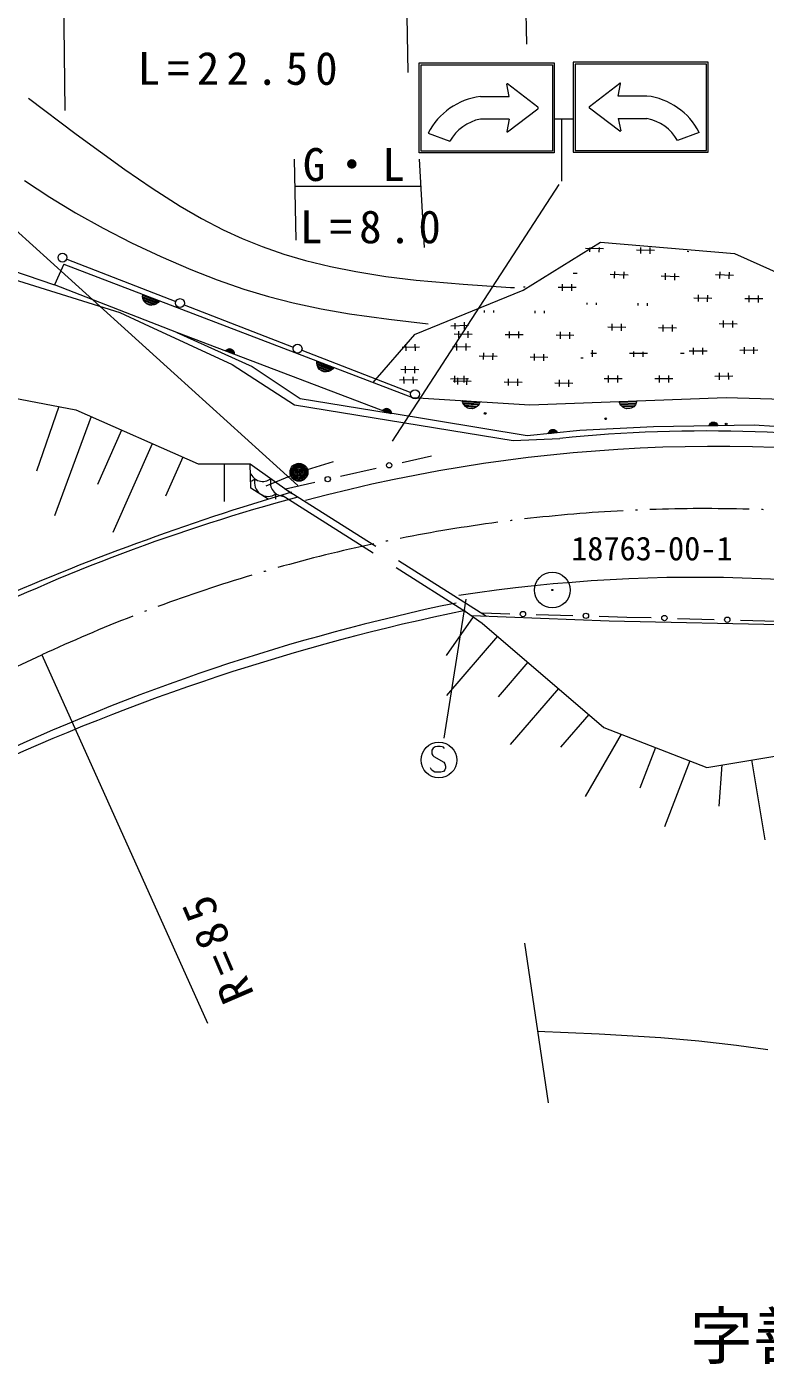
# Model space of a CAD drawing. Units: millimetres, scale not verified. Extents: x -10028 to 629972, y -208161 to 151839.
# Drawn here: x 329352 to 370412, y 38400 to 112763 of the extents above; entities that cross this region are included whole.
import ezdxf
from ezdxf.enums import TextEntityAlignment as Align

# ---------------------------------------------------------------- set-up
doc = ezdxf.new("R2010")
doc.units = ezdxf.units.MM
doc.header["$LTSCALE"] = 1000
doc.linetypes.add('DASHED', pattern=[7.5, 6, -1.5])
doc.linetypes.add('LONG_DASHED_DOTTED', pattern=[15.25, 12, -1.5, 0.25, -1.5])
doc.layers.add('S-BGD', color=7, linetype='Continuous', lineweight=13)
doc.styles.add('ＭＳ ゴシック', font='')
doc.styles.get('ＭＳ ゴシック').set_extended_font_data('MS Gothic')

# ---------------------------------------------------------------- blocks, each defined once
blk = doc.blocks.new('BUHIN1')
at = {"color": 7, "linetype": 'Continuous', "lineweight": 13}
for radius in [0.995, 0.03]:
    blk.add_circle((0, 0), radius, dxfattribs=at)

msp = doc.modelspace()

# ---------------------------------------------------------------- linework, layer by layer
at = {"layer": 'S-BGD'}
for p, q in [((331380, 115538), (331475, 108114)), ((350452, 115538), (350537, 110221)), ((357058, 115096), (357146, 111793)), ((351175, 105752), (351175, 110752)), ((351175, 110752), (358675, 110752)), ((351275, 105852), (351275, 110652)), ((351275, 110652), (358575, 110652)), ((358575, 110652), (358575, 105852)), ((358675, 110752), (358675, 105752)), ((367237, 110786), (359737, 110786)), ((359737, 110786), (359737, 105786)), ((367137, 110686), (359837, 110686)), ((359837, 110686), (359837, 105886)), ((367137, 105886), (367137, 110686)), ((367237, 105786), (367237, 110786)), ((356175, 108877), (356039, 109562)), ((357774, 108286), (356078, 109586)), ((360638, 108320), (362334, 109621)), ((362237, 108911), (362373, 109596)), ((329441, 108789), (332099, 106790)), ((354575, 108877), (356175, 108877)), ((363837, 108911), (362237, 108911)), ((356078, 106917), (357773, 108207)), ((362334, 106951), (360639, 108241)), ((344428, 87258), (322080, 107478)), ((356175, 107627), (354575, 107627)), ((356175, 107627), (356038, 106942)), ((359737, 107624), (358675, 107624)), ((359087, 107624), (359087, 104182)), ((362237, 107661), (363837, 107661)), ((362237, 107661), (362374, 106976)), ((332099, 106790), (334806, 104830)), ((351675, 106852), (352875, 106402)), ((366737, 106886), (365537, 106436)), ((358675, 105752), (351175, 105752)), ((358575, 105852), (351275, 105852)), ((359737, 105786), (367237, 105786)), ((359837, 105886), (367137, 105886)), ((344219, 105405), (344317, 100891)), ((351171, 105405), (351440, 100490)), ((329232, 104212), (330635, 103293)), ((334806, 104830), (336331, 103787)), ((336331, 103787), (337888, 102794)), ((344251, 103900), (351254, 103900)), ((349682, 89725), (358948, 103997)), ((330635, 103293), (332070, 102424)), ((337888, 102794), (339065, 102109)), ((332070, 102424), (333607, 101566)), ((339065, 102109), (340269, 101478)), ((333607, 101566), (335182, 100756)), ((340269, 101478), (341337, 100983)), ((335182, 100756), (336812, 99984)), ((341337, 100983), (342438, 100540)), ((342438, 100540), (343637, 100127)), ((356947, 98125), (361248, 100795)), ((361422, 100407), (360422, 100439)), ((360666, 100241), (360674, 100491)), ((361174, 100490), (361166, 100225)), ((361248, 100795), (368712, 100152)), ((363493, 100151), (363504, 100484)), ((364004, 100482), (363993, 100135)), ((331572, 99838), (337640, 97486)), ((336812, 99984), (338469, 99266)), ((343637, 100127), (344857, 99770)), ((344857, 99770), (346241, 99433)), ((364249, 100317), (363249, 100349)), ((366162, 100255), (366076, 100258)), ((368712, 100152), (374001, 97779)), ((327727, 99483), (330890, 98416)), ((331422, 99559), (330890, 98416)), ((331422, 99559), (350799, 92144)), ((338469, 99266), (339935, 98692)), ((346241, 99433), (347651, 99151)), ((347651, 99151), (349320, 98886)), ((359963, 99039), (359735, 99046)), ((362790, 98948), (361790, 98980)), ((362034, 98783), (362046, 99157)), ((362546, 99141), (362534, 98767)), ((364861, 98692), (364873, 99067)), ((365373, 99051), (365361, 98676)), ((368642, 98929), (367642, 98961)), ((367886, 98763), (367898, 99138)), ((368398, 99122), (368386, 98747)), ((328597, 98732), (334529, 96873)), ((337692, 95766), (330890, 98416)), ((339935, 98692), (341428, 98172)), ((341428, 98172), (342786, 97760)), ((349320, 98886), (351003, 98679)), ((351003, 98679), (353622, 98447)), ((353622, 98447), (356250, 98274)), ((356250, 98274), (356360, 98267)), ((356360, 98267), (356479, 98260)), ((357065, 98281), (356977, 98281)), ((359893, 98267), (358893, 98272)), ((359142, 98080), (359144, 98455)), ((359644, 98453), (359642, 98078)), ((365617, 98858), (364617, 98890)), ((335793, 97763), (335799, 97884)), ((335814, 97650), (335793, 97763)), ((335799, 97884), (336733, 97526)), ((336688, 97477), (335800, 97816)), ((335801, 97749), (336642, 97428)), ((335866, 97513), (335814, 97650)), ((336585, 97383), (335816, 97677)), ((335836, 97602), (336516, 97342)), ((335948, 97418), (335866, 97513)), ((336437, 97305), (335872, 97521)), ((336044, 97341), (335948, 97418)), ((335960, 97421), (336307, 97288)), ((336655, 97433), (336566, 97363)), ((336733, 97526), (336655, 97433)), ((342786, 97760), (344168, 97404)), ((350917, 95654), (356947, 98125)), ((360516, 97313), (360517, 97417)), ((367444, 97660), (366444, 97672)), ((366692, 97479), (366696, 97854)), ((367196, 97848), (367192, 97473)), ((370272, 97627), (369272, 97639)), ((369520, 97446), (369524, 97821)), ((370024, 97815), (370020, 97440)), ((334529, 96873), (335873, 96241)), ((336189, 97285), (336044, 97341)), ((336312, 97278), (336189, 97285)), ((336436, 97295), (336312, 97278)), ((336566, 97363), (336436, 97295)), ((338106, 97306), (344174, 94954)), ((344168, 97404), (345720, 97077)), ((345720, 97077), (347295, 96806)), ((347295, 96806), (349477, 96502)), ((354798, 96872), (354799, 96994)), ((355299, 96989), (355298, 96868)), ((357626, 96845), (357628, 96967)), ((358127, 96963), (358126, 96841)), ((361017, 97414), (361015, 97304)), ((363343, 97260), (363346, 97400)), ((363846, 97397), (363843, 97251)), ((335873, 96241), (340777, 93987)), ((349477, 96502), (351678, 96239)), ((353922, 96156), (352922, 96121)), ((353179, 95940), (353167, 96287)), ((353666, 96332), (353679, 95957)), ((362656, 96049), (361657, 96067)), ((361903, 95873), (361910, 96248)), ((362410, 96238), (362403, 95864)), ((365484, 95996), (364485, 96015)), ((364731, 95820), (364738, 96195)), ((365238, 96186), (365231, 95811)), ((368842, 96229), (367842, 96241)), ((368090, 96048), (368094, 96423)), ((368594, 96417), (368589, 96042)), ((349455, 91298), (337692, 95766)), ((337692, 95766), (341884, 93868)), ((350917, 95654), (348596, 92987)), ((354122, 95654), (353123, 95664)), ((353370, 95472), (353374, 95847)), ((353874, 95842), (353870, 95467)), ((356950, 95628), (355951, 95637)), ((356199, 95445), (356202, 95820)), ((356702, 95815), (356699, 95440)), ((359779, 95601), (358779, 95610)), ((359027, 95418), (359031, 95793)), ((359531, 95788), (359527, 95413)), ((340417, 94731), (340457, 94777)), ((340885, 94553), (340417, 94731)), ((340440, 94756), (340884, 94587)), ((340457, 94777), (340501, 94813)), ((340884, 94621), (340463, 94780)), ((340492, 94803), (340876, 94657)), ((340501, 94813), (340566, 94847)), ((340866, 94694), (340526, 94823)), ((340565, 94842), (340848, 94734)), ((340566, 94847), (340628, 94855)), ((340628, 94855), (340690, 94852)), ((340804, 94784), (340630, 94851)), ((340690, 94852), (340762, 94825)), ((340762, 94825), (340810, 94786)), ((340810, 94786), (340851, 94739)), ((340851, 94739), (340877, 94670)), ((340877, 94670), (340888, 94614)), ((340888, 94614), (340885, 94553)), ((344640, 94773), (350708, 92421)), ((351188, 94941), (350228, 94933)), ((350440, 94745), (350437, 95120)), ((350937, 95124), (350940, 94749)), ((354017, 94963), (353017, 94955)), ((353268, 94767), (353265, 95142)), ((353765, 95146), (353768, 94771)), ((355504, 94430), (354505, 94448)), ((354751, 94254), (354758, 94629)), ((355258, 94619), (355251, 94244)), ((357579, 94201), (357586, 94576)), ((358086, 94566), (358079, 94192)), ((361036, 94597), (360716, 94597)), ((360786, 94781), (360786, 94407)), ((363864, 94597), (362864, 94597)), ((363114, 94407), (363114, 94712)), ((363614, 94697), (363614, 94407)), ((365896, 94597), (365693, 94597)), ((367178, 94734), (366178, 94720)), ((366431, 94533), (366426, 94908)), ((366926, 94915), (366931, 94540)), ((370006, 94773), (369006, 94759)), ((369259, 94573), (369254, 94948)), ((369754, 94955), (369759, 94580)), ((340777, 93987), (344240, 91733)), ((341884, 93868), (344551, 92088)), ((345482, 94056), (345488, 94176)), ((345503, 93943), (345482, 94056)), ((345488, 94176), (346422, 93819)), ((346376, 93770), (345489, 94109)), ((345490, 94042), (346330, 93720)), ((345555, 93806), (345503, 93943)), ((346273, 93675), (345505, 93969)), ((345525, 93895), (346204, 93635)), ((345636, 93710), (345555, 93806)), ((346126, 93598), (345561, 93814)), ((345732, 93633), (345636, 93710)), ((345648, 93714), (345996, 93581)), ((346343, 93726), (346255, 93655)), ((346422, 93819), (346343, 93726)), ((351157, 93695), (350157, 93700)), ((350406, 93509), (350408, 93884)), ((350908, 93881), (350906, 93506)), ((358332, 94377), (357333, 94396)), ((360289, 94340), (360161, 94343)), ((345877, 93578), (345732, 93633)), ((346000, 93571), (345877, 93578)), ((346124, 93588), (346000, 93571)), ((346255, 93655), (346124, 93588)), ((351078, 93126), (350079, 93106)), ((350332, 92921), (350325, 93296)), ((350825, 93306), (350832, 92931)), ((353906, 93183), (352906, 93163)), ((354064, 93042), (353064, 93061)), ((353160, 92978), (353153, 93353)), ((353311, 92866), (353318, 93241)), ((353653, 93363), (353660, 92988)), ((353818, 93232), (353811, 92857)), ((356892, 92989), (355892, 93008)), ((356139, 92813), (356146, 93188)), ((356646, 93179), (356639, 92804)), ((359720, 92937), (358720, 92955)), ((358967, 92761), (358974, 93135)), ((359474, 93126), (359467, 92751)), ((362450, 93182), (361450, 93182)), ((361700, 92992), (361700, 93367)), ((362200, 93367), (362200, 92992)), ((365279, 93182), (364279, 93182)), ((364529, 92992), (364529, 93367)), ((365029, 93367), (365029, 92992)), ((368612, 93339), (367612, 93325)), ((367865, 93139), (367860, 93514)), ((368359, 93521), (368365, 93146)), ((326450, 92551), (332077, 91461)), ((331139, 91643), (329902, 88060)), ((344240, 91733), (356399, 89755)), ((344551, 92088), (349455, 91298)), ((349188, 91461), (349232, 91496)), ((349223, 91486), (349607, 91340)), ((349232, 91496), (349297, 91530)), ((349598, 91377), (349257, 91506)), ((349297, 91530), (349359, 91539)), ((349297, 91525), (349579, 91417)), ((349359, 91539), (349421, 91535)), ((349536, 91468), (349361, 91534)), ((349421, 91535), (349493, 91508)), ((349493, 91508), (349542, 91469)), ((349542, 91469), (349582, 91422)), ((350799, 92144), (357324, 91749)), ((353593, 91860), (353562, 91977)), ((353562, 91977), (354561, 91916)), ((354532, 91855), (353584, 91913)), ((353647, 91759), (353593, 91860)), ((353605, 91849), (354503, 91794)), ((354462, 91734), (353641, 91784)), ((353738, 91643), (353647, 91759)), ((353682, 91719), (354408, 91675)), ((353844, 91576), (353738, 91643)), ((354345, 91616), (353741, 91653)), ((353959, 91532), (353844, 91576)), ((353854, 91583), (354226, 91561)), ((354113, 91522), (353959, 91532)), ((354233, 91553), (354113, 91522)), ((354346, 91606), (354233, 91553)), ((354450, 91710), (354346, 91606)), ((354514, 91804), (354450, 91710)), ((354561, 91916), (354514, 91804)), ((357324, 91749), (368236, 92144)), ((362281, 91928), (363280, 91964)), ((362322, 91815), (362281, 91928)), ((363257, 91901), (362308, 91867)), ((362386, 91719), (362322, 91815)), ((362335, 91805), (363234, 91838)), ((363199, 91774), (362377, 91744)), ((362487, 91613), (362386, 91719)), ((362425, 91683), (363152, 91710)), ((362599, 91557), (362487, 91613)), ((363094, 91645), (362489, 91623)), ((362718, 91524), (362599, 91557)), ((362609, 91565), (362981, 91578)), ((362873, 91529), (362718, 91524)), ((362989, 91571), (362873, 91529)), ((363097, 91635), (362989, 91571)), ((363190, 91749), (363097, 91635)), ((363244, 91848), (363190, 91749)), ((363280, 91964), (363244, 91848)), ((368236, 92144), (384198, 91699)), ((332927, 91085), (330890, 85569)), ((332077, 91461), (338879, 88456)), ((349149, 91414), (349188, 91461)), ((349616, 91236), (349149, 91414)), ((349172, 91439), (349616, 91270)), ((349615, 91304), (349194, 91463)), ((357183, 90019), (349455, 91298)), ((349582, 91422), (349608, 91353)), ((349608, 91353), (349619, 91297)), ((349619, 91297), (349616, 91236)), ((367326, 90674), (367373, 90730)), ((367373, 90730), (367428, 90761)), ((367375, 90725), (367677, 90731)), ((367428, 90761), (367486, 90781)), ((367618, 90761), (367432, 90758)), ((367486, 90781), (367564, 90782)), ((367564, 90782), (367623, 90765)), ((367623, 90765), (367678, 90736)), ((367678, 90736), (367728, 90682)), ((334627, 90334), (333294, 87316)), ((360099, 90315), (357183, 90019)), ((358354, 90138), (358368, 90197)), ((358851, 90188), (358354, 90138)), ((358363, 90170), (358835, 90218)), ((358368, 90197), (358391, 90248)), ((358820, 90248), (358372, 90202)), ((358388, 90235), (358797, 90277)), ((358391, 90248), (358434, 90308)), ((358771, 90306), (358409, 90269)), ((358434, 90308), (358486, 90343)), ((358436, 90303), (358737, 90334)), ((358486, 90343), (358542, 90368)), ((358675, 90359), (358490, 90340)), ((358542, 90368), (358620, 90376)), ((358620, 90376), (358680, 90363)), ((358680, 90363), (358738, 90339)), ((358738, 90339), (358792, 90289)), ((358792, 90289), (358826, 90244)), ((358826, 90244), (358851, 90188)), ((364202, 90513), (360099, 90315)), ((369788, 90612), (364202, 90513)), ((367279, 90567), (367298, 90625)), ((367779, 90576), (367279, 90567)), ((367291, 90599), (367766, 90607)), ((367298, 90625), (367326, 90674)), ((367753, 90638), (367303, 90630)), ((367321, 90662), (367732, 90669)), ((367709, 90700), (367345, 90694)), ((367728, 90682), (367759, 90633)), ((367759, 90633), (367779, 90576)), ((374039, 90315), (369788, 90612)), ((336328, 89583), (334143, 84637)), ((356399, 89755), (358998, 89869)), ((338028, 88831), (337070, 86662)), ((344965, 88142), (346398, 88586)), ((350217, 88542), (351853, 88912)), ((338879, 88456), (341765, 88456)), ((340322, 88456), (340322, 86373)), ((341765, 88456), (344089, 86806)), ((341815, 87102), (341765, 88456)), ((344027, 87800), (342643, 87220)), ((346803, 87772), (348784, 88219)), ((342771, 86490), (341815, 87102)), ((343734, 87079), (345369, 87448)), ((353767, 80946), (352545, 73206)), ((354179, 79958), (352677, 77798)), ((353680, 80305), (354678, 79611)), ((354094, 80023), (361729, 79738)), ((354664, 80174), (356207, 80130)), ((354678, 79611), (361446, 73797)), ((357677, 80089), (359706, 80031)), ((361175, 79990), (362718, 79946)), ((361729, 79738), (373797, 79475)), ((362718, 79946), (364069, 79909)), ((365539, 79869), (367568, 79814)), ((369037, 79774), (371067, 79719)), ((355524, 78884), (352685, 75579)), ((330188, 77839), (339406, 57355)), ((357216, 77430), (355558, 75501)), ((358908, 75977), (356222, 72849)), ((360600, 74523), (359034, 72700)), ((361446, 73797), (367173, 71584)), ((362401, 73428), (360391, 69965)), ((351883, 72535), (351878, 72420)), ((351878, 72420), (351883, 72345)), ((351948, 72645), (351883, 72535)), ((351883, 72345), (351923, 72245)), ((351923, 72245), (351993, 72190)), ((352058, 72720), (351948, 72645)), ((351993, 72190), (352538, 71875)), ((352188, 72755), (352058, 72720)), ((352343, 72755), (352188, 72755)), ((352448, 72735), (352343, 72755)), ((352523, 72700), (352448, 72735)), ((352578, 72640), (352523, 72700)), ((364310, 72690), (363433, 70422)), ((367173, 71584), (372120, 72408)), ((351863, 71445), (351793, 71560)), ((351943, 71370), (351863, 71445)), ((352593, 71445), (352523, 71355)), ((352538, 71875), (352598, 71785)), ((352628, 71540), (352593, 71445)), ((352598, 71785), (352638, 71660)), ((352638, 71660), (352628, 71540)), ((366219, 71953), (364803, 68287)), ((367998, 71721), (367831, 69434)), ((369647, 71996), (370385, 67564)), ((352038, 71325), (351943, 71370)), ((352138, 71310), (352038, 71325)), ((352368, 71310), (352138, 71310)), ((352523, 71355), (352368, 71310)), ((357018, 61803), (358342, 52943)), ((357731, 56915), (361178, 56772)), ((361178, 56772), (364613, 56569)), ((364613, 56569), (366715, 56389)), ((366715, 56389), (368815, 56148)), ((368815, 56148), (370547, 55893))]:
    msp.add_line(p, q, dxfattribs=at)
at = {"layer": 'S-BGD', "linetype": 'DASHED'}
for p, q in [((343679, 87084), (354908, 79993)), ((343556, 86722), (353793, 80224))]:
    msp.add_line(p, q, dxfattribs=at)
at = {"layer": 'S-BGD', "linetype": 'LONG_DASHED_DOTTED'}
msp.add_line((267105, 48669), (330188, 77839), dxfattribs=at)
at = {"layer": 'S-BGD'}
for centre, radius in [((331339, 99929), 249), ((337873, 97396), 249), ((344407, 94863), 249), ((350941, 92331), 249), ((354839, 91264), 49.8), ((361540, 90970), 49.8), ((368242, 90677), 49.8), ((349501, 88380), 149), ((344488, 87993), 498), ((344488, 87993), 440), ((344488, 87993), 382), ((344488, 87993), 322), ((344488, 87993), 265), ((344488, 87993), 195), ((344488, 87993), 135), ((344488, 87993), 77.5), ((344488, 87993), 15), ((346086, 87610), 149), ((356942, 80109), 149), ((360440, 80010), 149), ((364804, 79889), 149), ((368303, 79794), 149), ((352268, 71995), 995)]:
    msp.add_circle(centre, radius, dxfattribs=at)
for centre, radius, start, end in [((356063, 109567), 25, 52.50938, 191.30994), ((362349, 109601), 25, 348.69006, 127.49063), ((355019, 105153), 3750, 96.78714, 153.06418), ((363393, 105187), 3750, 26.93582, 83.21286), ((357743, 108246), 50, 307.26064, 52.50938), ((360669, 108280), 50, 127.49063, 232.73936), ((355053, 105173), 2500, 100.99979, 150.55237), ((363360, 105207), 2500, 29.44763, 79.00021), ((356063, 106937), 25, 168.69006, 307.26064), ((362349, 106971), 25, 232.73936, 11.30994), ((367137, 11147), 79142, 80.1722, 95.90298), ((367733, 1102), 88329, 53.11796, 105.0144), ((342482, 88235), 750, 201.28078, 306.32558), ((341603, 88228), 750, 285.18784, 306.32558), ((342765, 87403), 750, 162.90195, 306.32558), ((343644, 87410), 750, 162.90195, 272.03244), ((371614, -14820), 105009, 105.00174, 116.19055), ((384264, -48958), 141662, 106.48303, 113.82538), ((343927, 86578), 750, 162.90195, 186.70996), ((367071, -1722), 87694, 92.97882, 96.57764), ((367071, -1722), 87694, 92.45398, 92.52896), ((367071, -1722), 87694, 88.4053, 92.00412), ((367071, -1722), 87694, 87.88049, 87.95544), ((367071, -1722), 87694, 97.55231, 101.15112), ((367071, -1722), 87694, 97.0275, 97.10245), ((367071, -1722), 87694, 101.60098, 101.67596), ((367071, -1722), 87694, 102.12582, 105.72464), ((367071, -1722), 87694, 106.69931, 110.29813), ((367071, -1722), 87694, 106.1745, 106.24948), ((366604, -4510), 86660, 54.37626, 98.78632), ((376773, -33048), 116183, 101.69641, 115.46805), ((378220, -38931), 121729, 101.60864, 115.0177), ((367071, -1722), 87694, 111.27283, 114.87164), ((367071, -1722), 87694, 110.74799, 110.82297)]:
    msp.add_arc(centre, radius, start, end, dxfattribs=at)

# ---------------------------------------------------------------- block references
at = {"layer": 'S-BGD', "xscale": 1000, "yscale": 1000}
msp.add_blockref('BUHIN1', (358574, 81445), dxfattribs=at)

# ---------------------------------------------------------------- texts
at = {"layer": 'S-BGD', "style": 'ＭＳ ゴシック'}
for s, height, p in [('18763-00-1', 1320, (359619, 82699)), ('字善太郎', 2566, (366224, 37921))]:
    msp.add_text(s, height=height, dxfattribs=at).set_placement(p, align=Align.BOTTOM_LEFT)
at = {"layer": 'S-BGD', "char_height": 1833, "attachment_point": 7, "style": 'ＭＳ ゴシック'}
for s, insert in [('\\T1.32;L=22.50', (335515, 109504)), ('\\T1.18;G・L', (344704, 104156)), ('\\T1.32;L=8.0', (344544, 100695))]:
    msp.add_mtext(s, dxfattribs=dict(at, insert=insert))
at = {"layer": 'S-BGD', "insert": (342046, 58988), "char_height": 1833, "attachment_point": 7, "rotation": 113.3, "style": 'ＭＳ ゴシック'}
msp.add_mtext('\\T1.32;R=85', dxfattribs=at)

doc.saveas('drawing.dxf')
